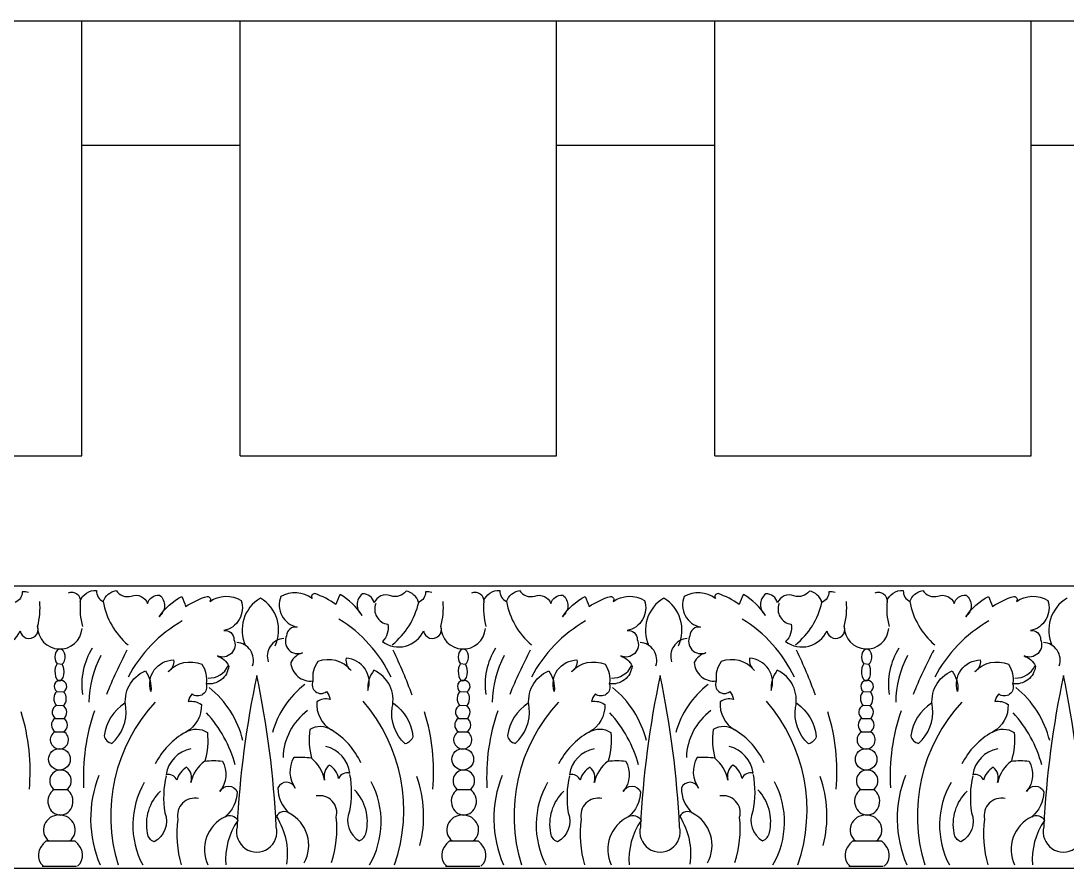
# Model space of a CAD drawing. Extents: x 225 to 2401, y 148 to 3508.
# Drawn here: x 725.2 to 873.3, y 2968.5 to 3088.5 of the extents above; entities that cross this region are included whole.
import ezdxf

# ---------------------------------------------------------------- set-up
doc = ezdxf.new("R2010")
doc.units = 0
doc.header["$LTSCALE"] = 10
doc.header["$MEASUREMENT"] = 0
for name, color, linetype in [('3', 3, 'CONTINUOUS'), ('7', 7, 'CONTINUOUS'), ('BH', 3, 'CONTINUOUS')]:
    doc.layers.add(name, color=color, linetype=linetype)

msp = doc.modelspace()

# ---------------------------------------------------------------- linework, layer by layer
at = {"layer": '3'}
for p, q in [((733.83, 3026.87), (733.83, 3088.47)), ((756.23, 3026.87), (756.23, 3088.47)), ((801.03, 3026.87), (801.03, 3088.47)), ((823.43, 3026.87), (823.43, 3088.47)), ((868.23, 3026.87), (868.23, 3088.47)), ((733.83, 3070.87), (756.23, 3070.87)), ((801.03, 3070.87), (823.43, 3070.87)), ((868.23, 3070.87), (890.63, 3070.87)), ((689.03, 3026.87), (733.83, 3026.87)), ((756.23, 3026.87), (801.03, 3026.87)), ((823.43, 3026.87), (868.23, 3026.87))]:
    msp.add_line(p, q, dxfattribs=at)
at = {"layer": '7'}
for p, q in [((487.43, 3088.47), (1378.58, 3088.47)), ((497.43, 3008.47), (1384.05, 3008.47)), ((527.43, 2968.47), (1389.6, 2968.47))]:
    msp.add_line(p, q, dxfattribs=at)
at = {"layer": 'BH'}
for p, q in [((730.32, 2997.43), (731.01, 2997.34)), ((787.44, 2997.43), (788.13, 2997.34)), ((844.55, 2997.43), (845.24, 2997.34)), ((730.25, 2993.48), (731.25, 2993.43)), ((787.36, 2993.48), (788.36, 2993.43)), ((844.48, 2993.48), (845.47, 2993.43)), ((731.17, 2991.46), (730.2, 2991.52)), ((788.29, 2991.46), (787.31, 2991.52)), ((845.4, 2991.46), (844.43, 2991.52)), ((730.02, 2989.68), (731.25, 2989.68)), ((787.13, 2989.68), (788.36, 2989.68)), ((844.25, 2989.68), (845.47, 2989.68)), ((730.03, 2987.78), (731.23, 2987.78)), ((787.14, 2987.78), (788.35, 2987.78)), ((844.25, 2987.78), (845.46, 2987.78)), ((729.88, 2979.58), (731.69, 2979.58)), ((786.99, 2979.58), (788.8, 2979.58)), ((844.11, 2979.58), (845.92, 2979.58)), ((728.75, 2972.31), (732.82, 2972.31)), ((785.86, 2972.31), (789.93, 2972.31)), ((842.98, 2972.31), (847.05, 2972.31)), ((728.21, 2968.74), (733.04, 2968.74)), ((785.32, 2968.74), (790.16, 2968.74)), ((842.43, 2968.74), (847.27, 2968.74))]:
    msp.add_line(p, q, dxfattribs=at)
for points in [[(726.25, 3007.5, 0.106247), (725.36, 3007.61, -0.302947), (724.39, 3006.11, 0.267769)], [(731.9, 3007.46, -0.573429), (733.59, 3006.23, -0.36977), (735.9, 3007.77, 0.302947), (736.82, 3006.23, -0.267769), (738.66, 3007.77, 0.320201), (740.81, 3007, -0.413917), (743.12, 3005.93, -0.358749), (744.81, 3007.15, -0.480097), (744.74, 3004.08, -0.117233), (747.97, 3006.96, -0.029411), (748.51, 3005.52, -0.069387), (751.57, 3006.96, -0.618313), (751.92, 3006.24, -0.299925), (756.36, 3006.37, -0.456104), (753.9, 3002.11, -0.463773), (755.34, 3000.86, -0.692986), (753, 2998.52, -0.194352), (754.62, 2997.09, -0.42783), (751.39, 2994.58, -0.780584), (749.41, 2993.14, 0.133997), (748.87, 2992.06, -0.199452), (750.73, 2991.66, -0.293733), (748.52, 2987.73, -0.295023), (751.58, 2987.68, -0.100371), (751.21, 2983.63, -0.049108), (753.72, 2983.63, -0.301721), (753.36, 2979.32, -0.652797), (755.8, 2979.27, -0.220319), (754.08, 2975.74, -0.467713), (755.88, 2975.2, 0.168884), (754.18, 2968.92, 0.168884)], [(783.36, 3007.5, 0.106247), (782.48, 3007.61, -0.302947), (781.5, 3006.11, 0.267769), (779.71, 3007.71, -0.320201), (777.54, 3007.02, 0.413917), (775.2, 3006.03, 0.358749), (773.55, 3007.31, 0.480097), (773.51, 3004.24, 0.117233), (770.38, 3007.23, 0.029411), (769.79, 3005.81, 0.069387), (766.79, 3007.35, 0.618313), (766.41, 3006.65, 0.299925), (761.98, 3006.93, 0.456104), (764.29, 3002.59, 0.463773), (762.81, 3001.39, 0.692986), (765.06, 2998.97, 0.194352), (763.39, 2997.6, 0.42783), (766.54, 2994.97, 0.780584), (768.46, 2993.47, -0.133997), (768.96, 2992.37, 0.199452), (767.09, 2992.04, 0.293733), (769.16, 2988.03, 0.295023), (766.1, 2988.09, 0.100371), (766.33, 2984.03, 0.049108), (763.82, 2984.12, 0.301721), (764.03, 2979.8, 0.652797), (761.58, 2979.84, 0.220319), (763.18, 2976.24, 0.467713), (761.37, 2975.76, -0.179513), (762.79, 2969.02)], [(789.02, 3007.46, -0.573429), (790.71, 3006.23, -0.36977), (793.01, 3007.77, 0.302947), (793.93, 3006.23, -0.267769), (795.78, 3007.77, 0.320201), (797.93, 3007, -0.413917), (800.23, 3005.93, -0.358749), (801.92, 3007.15, -0.480097), (801.85, 3004.08, -0.117233), (805.09, 3006.96, -0.029411), (805.63, 3005.52, -0.069387), (808.68, 3006.96, -0.618313), (809.04, 3006.24, -0.299925), (813.47, 3006.37, -0.456104), (811.01, 3002.11, -0.463773), (812.45, 3000.86, -0.692986), (810.12, 2998.52, -0.194352), (811.73, 2997.09, -0.42783), (808.5, 2994.58, -0.780584), (806.52, 2993.14, 0.133997), (805.99, 2992.06, -0.199452), (807.85, 2991.66, -0.293733), (805.63, 2987.73, -0.295023), (808.7, 2987.68, -0.100371), (808.32, 2983.63, -0.049108), (810.83, 2983.63, -0.301721), (810.48, 2979.32, -0.652797), (812.92, 2979.27, -0.220319), (811.19, 2975.74, -0.467713), (812.99, 2975.2, 0.168884), (811.3, 2968.92, 0.168884)], [(840.48, 3007.5, 0.106247), (839.59, 3007.61, -0.302947), (838.61, 3006.11, 0.267769), (836.83, 3007.71, -0.320201), (834.65, 3007.02, 0.413917), (832.31, 3006.03, 0.358749), (830.66, 3007.31, 0.480097), (830.62, 3004.24, 0.117233), (827.49, 3007.23, 0.029411), (826.9, 3005.81, 0.069387), (823.9, 3007.35, 0.618313), (823.52, 3006.65, 0.299925), (819.09, 3006.93, 0.456104), (821.4, 3002.59, 0.463773), (819.92, 3001.39, 0.692986), (822.17, 2998.97, 0.194352), (820.51, 2997.6, 0.42783), (823.65, 2994.97, 0.780584), (825.57, 2993.47, -0.133997), (826.07, 2992.37, 0.199452), (824.2, 2992.04, 0.293733), (826.27, 2988.03, 0.295023), (823.21, 2988.09, 0.100371), (823.45, 2984.03, 0.049108), (820.93, 2984.12, 0.301721), (821.14, 2979.8, 0.652797), (818.7, 2979.84, 0.220319), (820.3, 2976.24, 0.467713), (818.48, 2975.76, -0.179513), (819.9, 2969.02)], [(846.13, 3007.46, -0.573429), (847.82, 3006.23, -0.36977), (850.13, 3007.77, 0.302947), (851.05, 3006.23, -0.267769), (852.89, 3007.77, 0.320201), (855.04, 3007, -0.413917), (857.34, 3005.93, -0.358749), (859.03, 3007.15, -0.480097), (858.97, 3004.08, -0.117233), (862.2, 3006.96, -0.029411), (862.74, 3005.52, -0.069387), (865.79, 3006.96, -0.618313), (866.15, 3006.24, -0.299925), (870.59, 3006.37, -0.456104), (868.13, 3002.11, -0.463773), (869.56, 3000.86, -0.692986), (867.23, 2998.52, -0.194352), (868.85, 2997.09, -0.42783), (865.61, 2994.58, -0.780584), (863.64, 2993.14, 0.133997), (863.1, 2992.06, -0.199452), (864.96, 2991.66, -0.293733), (862.75, 2987.73, -0.295023), (865.81, 2987.68, -0.100371), (865.43, 2983.63, -0.049108), (867.95, 2983.63, -0.301721), (867.59, 2979.32, -0.652797), (870.03, 2979.27, -0.220319), (868.31, 2975.74, -0.467713), (870.1, 2975.2, 0.168884), (868.41, 2968.92, 0.168884)], [(718.32, 3005.93, 0.489215), (720.01, 3003.01, -0.259356), (719.24, 3000.56, 0.482736), (725.08, 3002.09, 1.111791), (727.54, 3002.7, 0.967638), (733.84, 3002.4)], [(775.44, 3005.93, 0.489215), (777.13, 3003.01, -0.259356), (776.36, 3000.56, 0.482736), (782.19, 3002.09, 1.111791), (784.65, 3002.7, 0.967638), (790.95, 3002.4)], [(832.55, 3005.93, 0.489215), (834.24, 3003.01, -0.259356), (833.47, 3000.56, 0.482736), (839.31, 3002.09, 1.111791), (841.77, 3002.7, 0.967638), (848.06, 3002.4)], [(739.89, 2991.81, 0.218051), (736.97, 2987.21, 0.291227), (738.05, 2986.13, 0.247652), (740.05, 2991.2, -0.353304), (742.81, 2996.41, -0.188849), (743.58, 2993.5, -0.504035), (746.8, 2997.95, -0.287044), (746.04, 2996.26, -0.324874), (750.8, 2997.33, -0.203571), (751.39, 2994.58)], [(777.93, 2991.81, -0.218051), (780.68, 2987.1, -0.291227), (779.57, 2986.07, -0.247652), (777.75, 2991.2, 0.353304), (775.17, 2996.51, 0.188849), (774.3, 2993.62, 0.504035), (771.23, 2998.18, 0.287044), (771.94, 2996.47, 0.324874), (767.22, 2997.71, 0.203571), (766.54, 2994.97)], [(797.01, 2991.81, 0.218051), (794.09, 2987.21, 0.291227), (795.16, 2986.13, 0.247652), (797.16, 2991.2, -0.353304), (799.92, 2996.41, -0.188849), (800.69, 2993.5, -0.504035), (803.92, 2997.95, -0.287044), (803.15, 2996.26, -0.324874), (807.91, 2997.33, -0.203571), (808.5, 2994.58)], [(835.04, 2991.81, -0.218051), (837.79, 2987.1, -0.291227), (836.68, 2986.07, -0.247652), (834.86, 2991.2, 0.353304), (832.28, 2996.51, 0.188849), (831.41, 2993.62, 0.504035), (828.35, 2998.18, 0.287044), (829.06, 2996.47, 0.324874), (824.33, 2997.71, 0.203571), (823.65, 2994.97)], [(854.12, 2991.81, 0.218051), (851.2, 2987.21, 0.291227), (852.28, 2986.13, 0.247652), (854.27, 2991.2, -0.353304), (857.04, 2996.41, -0.188849), (857.81, 2993.5, -0.504035), (861.03, 2997.95, -0.287044), (860.26, 2996.26, -0.324874), (865.02, 2997.33, -0.203571), (865.61, 2994.58)], [(745.73, 2981.53, 0.096318), (745.57, 2976.31, -0.374381), (744.04, 2972.17, -0.265598), (743.12, 2973.4, -0.255221), (744.96, 2979.38, -0.255221)], [(771.73, 2981.74, -0.096318), (771.7, 2976.52, 0.374381), (773.09, 2972.32, 0.265598), (774.06, 2973.52, 0.255221), (772.42, 2979.56, 0.255221)], [(802.84, 2981.53, 0.096318), (802.69, 2976.31, -0.374381), (801.15, 2972.17, -0.265598), (800.23, 2973.4, -0.255221), (802.07, 2979.38, -0.255221)], [(828.85, 2981.74, -0.096318), (828.82, 2976.52, 0.374381), (830.21, 2972.32, 0.265598), (831.17, 2973.52, 0.255221), (829.54, 2979.56, 0.255221)], [(859.96, 2981.53, 0.096318), (859.8, 2976.31, -0.374381), (858.27, 2972.17, -0.265598), (857.34, 2973.4, -0.255221), (859.19, 2979.38, -0.255221)]]:
    msp.add_lwpolyline(points, format="xyb", dxfattribs=at)
for points in [[(758.59, 2995.75, 0.041023), (755.8, 2974.31, 1.289902), (761.34, 2974.31, 0.038997)], [(815.71, 2995.75, 0.041023), (812.91, 2974.31, 1.289902), (818.45, 2974.31, 0.038997)], [(872.82, 2995.75, 0.041023), (870.02, 2974.31, 1.289902), (875.56, 2974.31, 0.038997)]]:
    msp.add_lwpolyline(points, format="xyb", close=True, dxfattribs=at)
for centre, radius, start, end in [((718, 3005.31), 9.89, 344.7101, 5.3403), ((743.44, 3005.31), 9.89, 174.6597, 195.2899), ((747.32, 3008.19), 10.69, 190.5743, 229.2736), ((761.78, 3002.17), 5.28, 120.644, 204.9714), ((756.4, 3002.17), 5.28, 335.0286, 59.356), ((771.07, 3008.44), 10.69, 308.7189, 347.4182), ((775.11, 3005.31), 9.89, 344.7101, 5.3403), ((800.56, 3005.31), 9.89, 174.6597, 195.2899), ((804.44, 3008.19), 10.69, 190.5743, 229.2736), ((818.9, 3002.17), 5.28, 120.644, 204.9714), ((813.51, 3002.17), 5.28, 335.0286, 59.356), ((828.18, 3008.44), 10.69, 308.7189, 347.4182), ((832.22, 3005.31), 9.89, 344.7101, 5.3403), ((857.67, 3005.31), 9.89, 174.6597, 195.2899), ((861.55, 3008.19), 10.69, 190.5743, 229.2736), ((876.01, 3002.17), 5.28, 120.644, 204.9714), ((757.64, 2986.54), 19.47, 119.5674, 152.6213), ((760.01, 2987.16), 19.47, 25.3712, 58.4251), ((814.75, 2986.54), 19.47, 119.5674, 152.6213), ((817.12, 2987.16), 19.47, 25.3712, 58.4251), ((871.86, 2986.54), 19.47, 119.5674, 152.6213), ((755.58, 2997.91), 2.53, 341.586, 85.8478), ((762.6, 2998.47), 2.53, 94.1522, 198.414), ((812.69, 2997.91), 2.53, 341.586, 85.8478), ((819.72, 2998.47), 2.53, 94.1522, 198.414), ((869.81, 2997.91), 2.53, 341.586, 85.8478), ((743.39, 2994.5), 9.59, 147.5918, 188.742), ((749.44, 2991.74), 14.62, 152.166, 179.1075), ((797.42, 2968.96), 64.78, 152.0457, 158.1827), ((719.63, 2970.99), 64.78, 19.8098, 25.9468), ((800.5, 2994.5), 9.59, 147.5918, 188.742), ((806.55, 2991.74), 14.62, 152.166, 179.1075), ((854.53, 2968.96), 64.78, 152.0457, 158.1827), ((776.75, 2970.99), 64.78, 19.8098, 25.9468), ((857.61, 2994.5), 9.59, 147.5918, 188.742), ((863.67, 2991.74), 14.62, 152.166, 179.1075), ((911.65, 2968.96), 64.78, 152.0457, 158.1827), ((751.82, 2998.38), 2.99, 267.6228, 334.9831), ((808.93, 2998.38), 2.99, 267.6228, 334.9831), ((866.05, 2998.38), 2.99, 267.6228, 334.9831), ((743.25, 2983.26), 13.77, 13.7195, 51.5184), ((773.25, 2984.24), 12.91, 127.6028, 164.484), ((800.37, 2983.26), 13.77, 13.7195, 51.5184), ((830.37, 2984.24), 12.91, 127.6028, 164.484), ((857.48, 2983.26), 13.77, 13.7195, 51.5184), ((761.55, 2975.88), 23.66, 137.1742, 197.119), ((755.73, 2976.64), 23.66, 340.9343, 40.8183), ((818.66, 2975.88), 23.66, 137.1742, 197.119), ((812.84, 2976.64), 23.66, 340.9343, 40.8183), ((875.77, 2975.88), 23.66, 137.1742, 197.119), ((698.21, 2982.2), 28.28, 354.802, 17.2332), ((762.3, 2981.42), 28.28, 160.7593, 183.1905), ((738.43, 2978.48), 17.7, 15.0502, 42.6205), ((770.92, 2983.87), 8.63, 126.8443, 178.293), ((755.33, 2982.2), 28.28, 354.802, 17.2332), ((819.41, 2981.42), 28.28, 160.7593, 183.1905), ((795.54, 2978.48), 17.7, 15.0502, 42.6205), ((828.04, 2983.87), 8.63, 126.8443, 178.293), ((812.44, 2982.2), 28.28, 354.802, 17.2332), ((876.53, 2981.42), 28.28, 160.7593, 183.1905), ((852.65, 2978.48), 17.7, 15.0502, 42.6205), ((763.68, 2978.95), 10.61, 24.6136, 58.9036), ((820.8, 2978.95), 10.61, 24.6136, 58.9036), ((753.68, 2978.46), 10.61, 119.0889, 153.3789), ((810.79, 2978.46), 10.61, 119.0889, 153.3789), ((867.9, 2978.46), 10.61, 119.0889, 153.3789), ((750.09, 2981.04), 4.41, 100.8265, 171.5533), ((767.36, 2981.4), 4.41, 6.4392, 77.166), ((807.2, 2981.04), 4.41, 100.8265, 171.5533), ((824.47, 2981.4), 4.41, 6.4392, 77.166), ((864.32, 2981.04), 4.41, 100.8265, 171.5533), ((754.38, 2979.45), 5.25, 127.2155, 167.2339), ((763.01, 2979.96), 5.25, 10.7585, 50.777), ((811.5, 2979.45), 5.25, 127.2155, 167.2339), ((820.12, 2979.96), 5.25, 10.7585, 50.777), ((868.61, 2979.45), 5.25, 127.2155, 167.2339), ((750.1, 2980.22), 2.92, 119.8949, 166.3096), ((747.34, 2981.22), 2.01, 342.2439, 49.6777), ((770.11, 2981.49), 2.01, 128.3148, 195.7486), ((767.31, 2980.58), 2.92, 11.6828, 58.0976), ((807.22, 2980.22), 2.92, 119.8949, 166.3096), ((804.46, 2981.22), 2.01, 342.2439, 49.6777), ((827.22, 2981.49), 2.01, 128.3148, 195.7486), ((824.43, 2980.58), 2.92, 11.6828, 58.0976), ((864.33, 2980.22), 2.92, 119.8949, 166.3096), ((861.57, 2981.22), 2.01, 342.2439, 49.6777), ((751.7, 2975.47), 16.65, 158.4505, 203.1719), ((753.14, 2974.55), 12.11, 149.9859, 207.7537), ((746.07, 2980.45), 1.28, 21.1976, 105.7188), ((771.35, 2980.67), 1.28, 72.2737, 156.7949), ((764.08, 2975.02), 12.11, 329.6999, 28.0066), ((765.56, 2975.89), 16.65, 345.3705, 19.5419), ((808.81, 2975.47), 16.65, 158.4505, 203.1719), ((810.25, 2974.55), 12.11, 149.9859, 207.7537), ((803.19, 2980.45), 1.28, 21.1976, 105.7188), ((828.46, 2980.67), 1.28, 72.2737, 156.7949), ((821.2, 2975.02), 12.11, 329.6999, 28.0066), ((822.67, 2975.89), 16.65, 345.3705, 19.5419), ((865.92, 2975.47), 16.65, 158.4505, 203.1719), ((867.37, 2974.55), 12.11, 149.9859, 207.7537), ((860.3, 2980.45), 1.28, 21.1976, 105.7188), ((749.78, 2975.94), 2.43, 76.8245, 193.1175), ((767.48, 2976.3), 2.43, 344.875, 101.168), ((806.9, 2975.94), 2.43, 76.8245, 193.1175), ((824.6, 2976.3), 2.43, 344.875, 101.168), ((864.01, 2975.94), 2.43, 76.8245, 193.1175), ((760.8, 2971.69), 5.13, 331.1903, 62.3694), ((817.92, 2971.69), 5.13, 331.1903, 62.3694), ((762.38, 2973.22), 15.12, 171.7549, 196.5497), ((756.3, 2971.11), 5.13, 115.6231, 205.2887), ((754.8, 2974.02), 15.12, 341.5678, 6.2376), ((819.5, 2973.22), 15.12, 171.7549, 196.5497), ((813.41, 2971.11), 5.13, 115.6231, 205.2887), ((811.91, 2974.02), 15.12, 341.5678, 6.2376), ((876.61, 2973.22), 15.12, 171.7549, 196.5497), ((870.53, 2971.11), 5.13, 115.6231, 205.2887)]:
    msp.add_arc(centre, radius, start, end, dxfattribs=at)
for centre, major_axis, ratio, start_param, end_param in [((730.72, 2998.37), (0, -1.13), 0.643507, 0.419291, 5.711038), ((787.83, 2998.37), (0, -1.13), 0.643507, 0.419291, 5.711038), ((844.94, 2998.37), (0, -1.13), 0.643507, 0.419291, 5.711038), ((730.64, 2996.28), (0, -1.31), 0.492431, 3.646948, 8.802358), ((787.75, 2996.28), (0, -1.31), 0.492431, 3.646948, 8.802358), ((844.86, 2996.28), (0, -1.31), 0.492431, 3.646948, 8.802358), ((730.79, 2994.19), (-0.887, 0), 1, 2.113406, 7.2017), ((787.9, 2994.19), (-0.887, 0), 1, 2.113406, 7.2017), ((845.01, 2994.19), (-0.887, 0), 1, 2.113406, 7.2017), ((730.72, 2992.48), (0, -1.18), 0.750615, 3.697414, 5.658901), ((730.72, 2992.48), (0, -1.18), 0.750615, 6.821838, 8.7866), ((787.83, 2992.48), (0, -1.18), 0.750615, 3.697414, 5.658901), ((787.83, 2992.48), (0, -1.18), 0.750615, 6.821838, 8.7866), ((844.94, 2992.48), (0, -1.18), 0.750615, 3.697414, 5.658901), ((844.94, 2992.48), (0, -1.18), 0.750615, 6.821838, 8.7866), ((730.64, 2990.54), (0, -1.08), 0.951401, 3.582782, 5.639701), ((730.64, 2990.54), (0, -1.08), 0.951401, 0.635968, 2.591907), ((787.75, 2990.54), (0, -1.08), 0.951401, 3.582782, 5.639701), ((787.75, 2990.54), (0, -1.08), 0.951401, 0.635968, 2.591907), ((844.86, 2990.54), (0, -1.08), 0.951401, 3.582782, 5.639701), ((844.86, 2990.54), (0, -1.08), 0.951401, 0.635968, 2.591907), ((730.63, 2988.73), (-1.13, 0), 1, 5.281494, 7.289997), ((730.63, 2988.73), (-1.13, 0), 1, 2.134781, 4.135384), ((787.74, 2988.73), (-1.13, 0), 1, 5.281494, 7.289997), ((787.74, 2988.73), (-1.13, 0), 1, 2.134781, 4.135384), ((844.86, 2988.73), (-1.13, 0), 1, 5.281494, 7.289997), ((844.86, 2988.73), (-1.13, 0), 1, 2.134781, 4.135384), ((730.63, 2986.64), (-1.29, 0), 1, 5.199118, 10.508845), ((787.74, 2986.64), (-1.29, 0), 1, 5.199118, 10.508845), ((844.86, 2986.64), (-1.29, 0), 1, 5.199118, 10.508845), ((730.79, 2980.82), (-1.53, 0), 1, 2.201864, 7.220312), ((787.9, 2980.82), (-1.53, 0), 1, 2.201864, 7.220312), ((845.01, 2980.82), (-1.53, 0), 1, 2.201864, 7.220312), ((730.78, 2977.92), (0, -1.94), 0.916669, 3.676117, 8.887868), ((787.9, 2977.92), (0, -1.94), 0.916669, 3.676117, 8.887868), ((845.01, 2977.92), (0, -1.94), 0.916669, 3.676117, 8.887868), ((730.62, 2973.89), (-2.26, 0), 0.928571, 2.288252, 7.136526), ((787.74, 2973.89), (-2.26, 0), 0.928571, 2.288252, 7.136526), ((844.85, 2973.89), (-2.26, 0), 0.928571, 2.288252, 7.136526), ((730.88, 2970.57), (3.18, 0.75), 0.777754, 2.109946, 3.63698), ((730.68, 2970.57), (-3.18, 0.75), 0.777754, 2.646206, 4.17324), ((788, 2970.57), (3.18, 0.75), 0.777754, 2.109946, 3.63698), ((787.8, 2970.57), (-3.18, 0.75), 0.777754, 2.646206, 4.17324), ((845.11, 2970.57), (3.18, 0.75), 0.777754, 2.109946, 3.63698), ((844.91, 2970.57), (-3.18, 0.75), 0.777754, 2.646206, 4.17324)]:
    msp.add_ellipse(centre, major_axis=major_axis, ratio=ratio, start_param=start_param, end_param=end_param, dxfattribs=at)
for centre in [(730.64, 2983.88), (787.75, 2983.88), (844.87, 2983.88)]:
    msp.add_ellipse(centre, major_axis=(-1.53, 0), ratio=1, dxfattribs=at)

doc.saveas('drawing.dxf')
